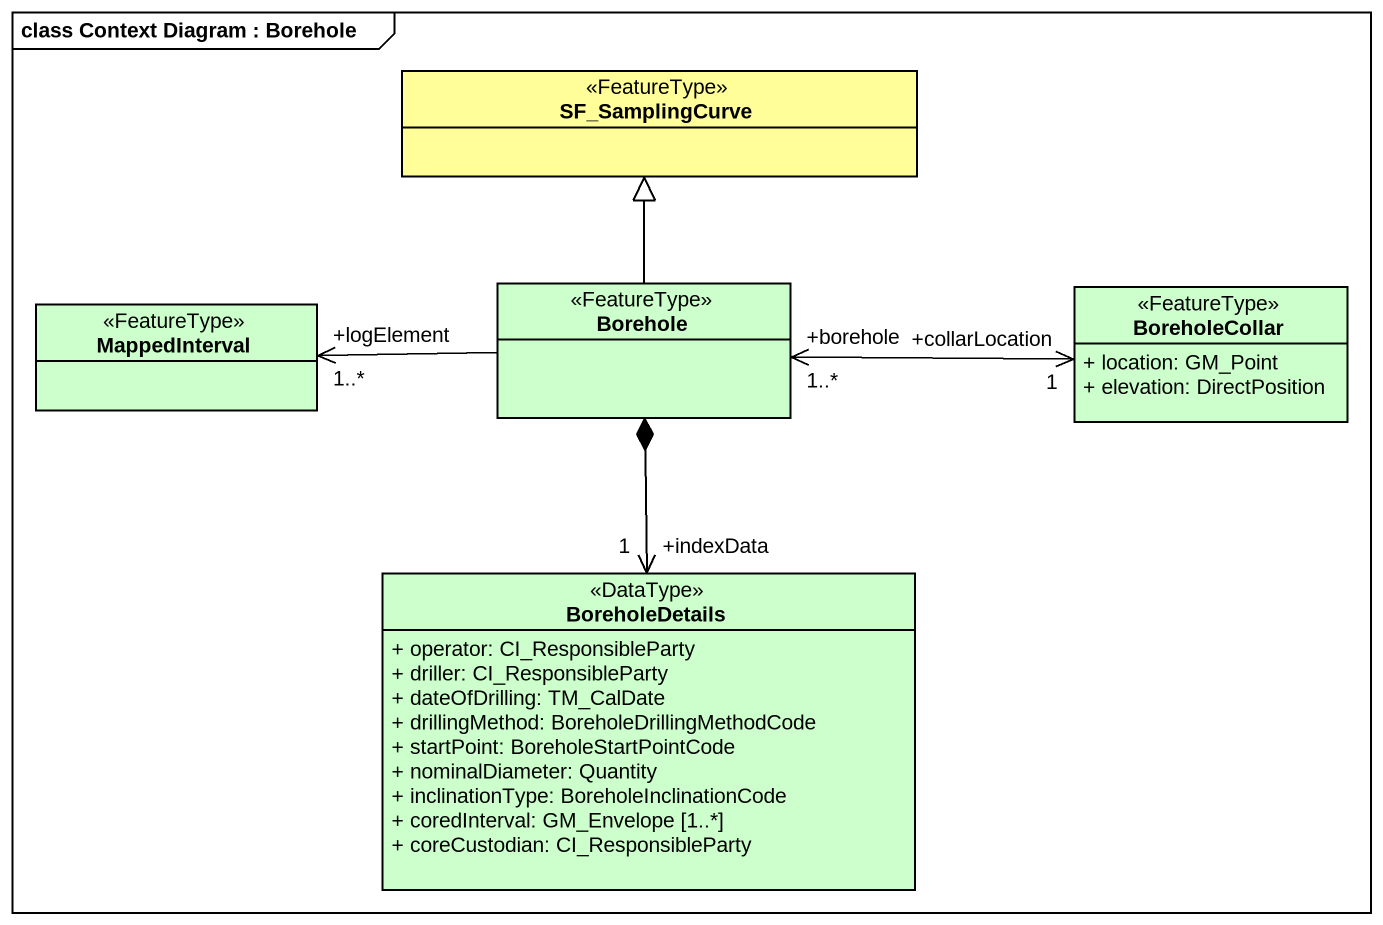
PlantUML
@startuml
mainframe class Context Diagram : Borehole
hide circle
hide empty members
skinparam classAttributeIconSize 0
class SF_SamplingCurve <<FeatureType>> #FFFE99
class MappedInterval <<FeatureType>> #CCFFCC
class Borehole <<FeatureType>> #CCFFCC
class BoreholeCollar <<FeatureType>> #CCFFCC {
  + location: GM_Point
  + elevation: DirectPosition
}
class BoreholeDetails <<DataType>> #CCFFCC {
  + operator: CI_ResponsibleParty
  + driller: CI_ResponsibleParty
  + dateOfDrilling: TM_CalDate
  + drillingMethod: BoreholeDrillingMethodCode
  + startPoint: BoreholeStartPointCode
  + nominalDiameter: Quantity
  + inclinationType: BoreholeInclinationCode
  + coredInterval: GM_Envelope [1..*]
  + coreCustodian: CI_ResponsibleParty
}
Borehole -up-|> SF_SamplingCurve
Borehole -left-> "+logElement\n1..*" MappedInterval
Borehole *--> "+indexData\n1" BoreholeDetails
BoreholeCollar "+collarLocation\n1" <-left-> "+borehole\n1..*" Borehole
@enduml
